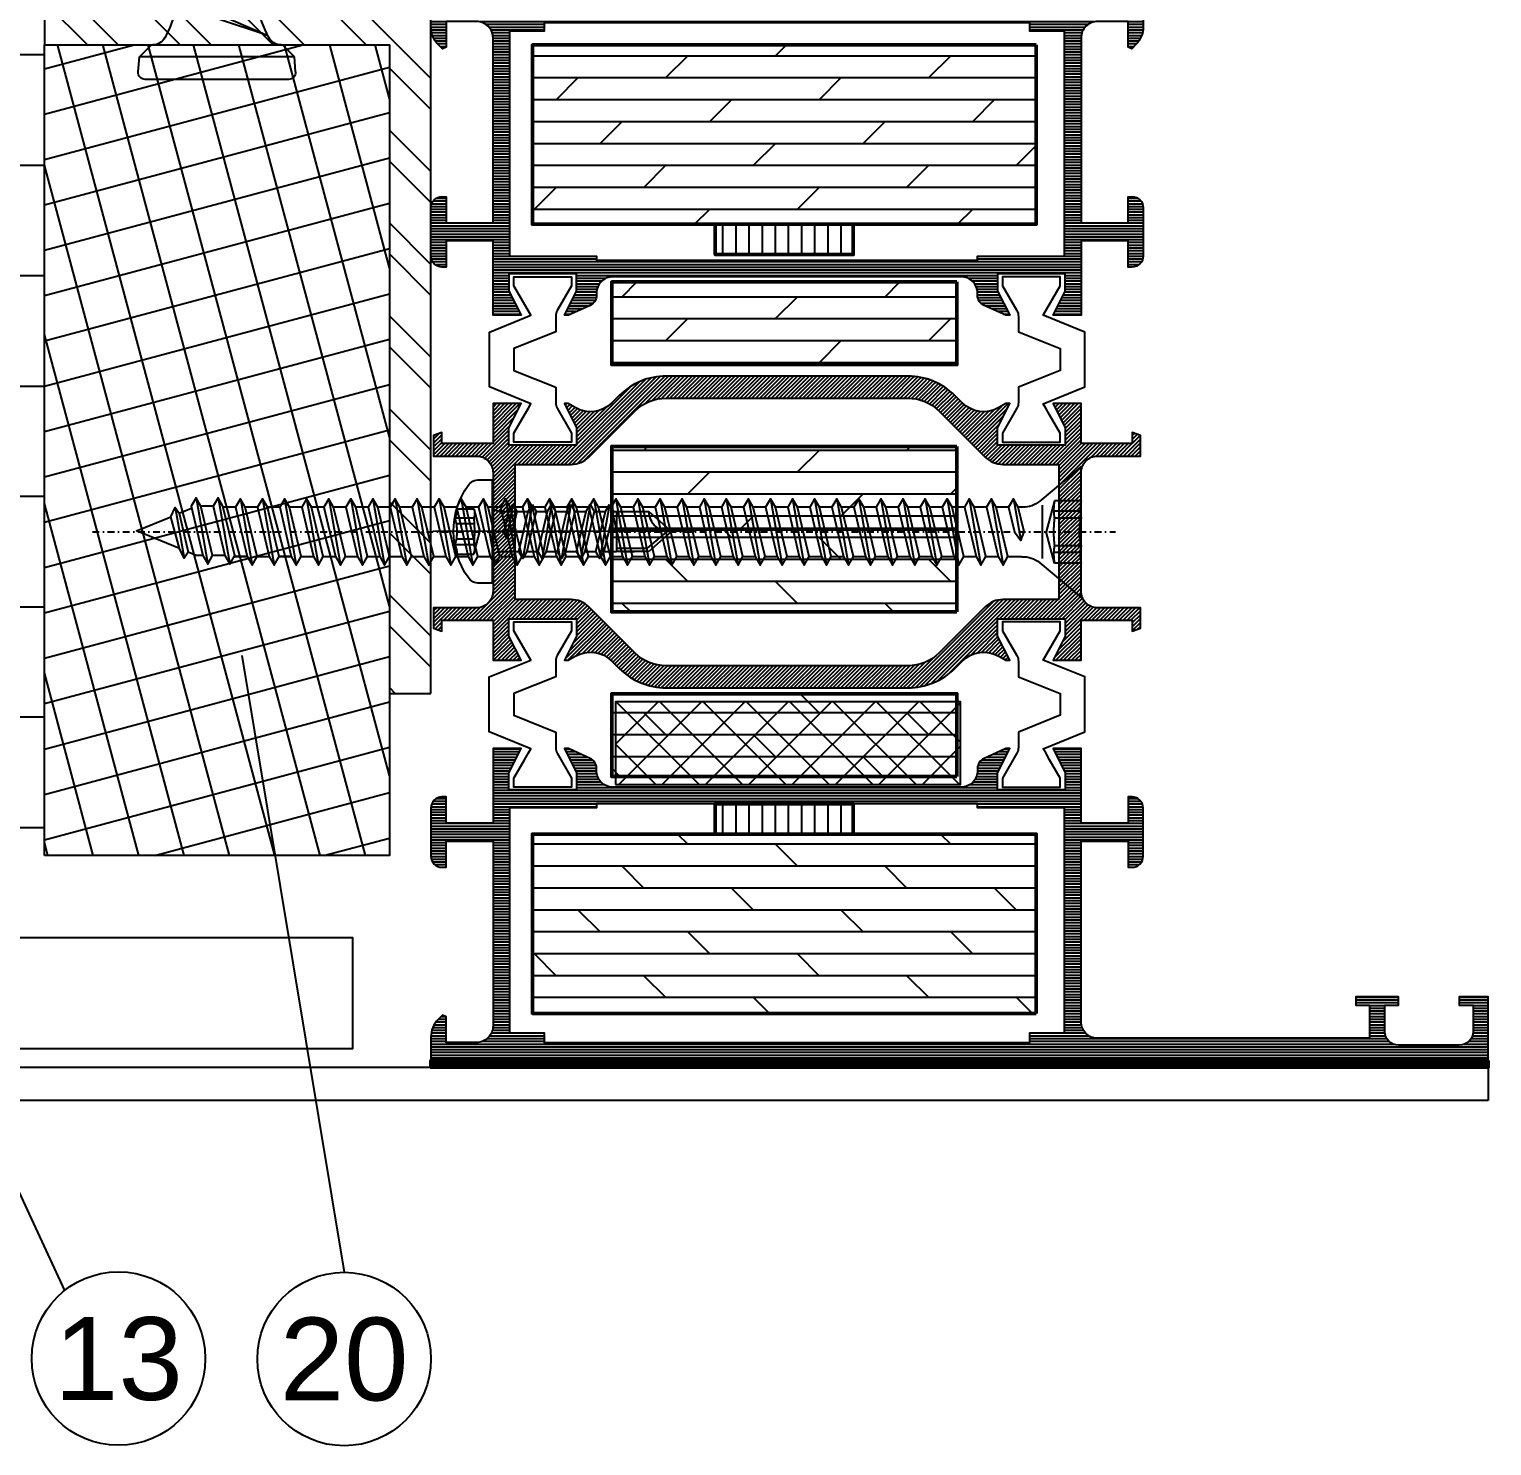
# Model space of a CAD drawing. Header units: millimetres. Extents: x -1821 to 14707, y -2864 to 1473.
# Drawn here: x 4070.3 to 4176.2, y -1234.2 to -1131.6 of the extents above; entities that cross this region are included whole.
import ezdxf
from ezdxf.enums import TextEntityAlignment as Align

# ---------------------------------------------------------------- set-up
doc = ezdxf.new("R2010")
doc.units = ezdxf.units.MM
for name, pattern in [('AUSGEZOGEN', [0]), ('CENTER', [50.8, 31.75, -6.35, 6.35, -6.35]), ('DASHDOT', [1, 0.5, -0.25, 0, -0.25]), ('FOLIE', [8, 4, -4]), ('VERDECKT', [9.525, 6.35, -3.175])]:
    doc.linetypes.add(name, pattern=pattern)
for name, color, linetype in [('00TXT', 7, 'AUSGEZOGEN'), ('as_par', 3, 'Continuous'), ('as_sch', 3, 'Continuous'), ('CENT_18', 3, 'CENTER'), ('CENT_25', 2, 'DASHDOT'), ('CONST25', 2, 'Continuous'), ('CONST35', 7, 'Continuous'), ('DICHT_PAR', 3, 'Continuous'), ('HIDE_18', 3, 'VERDECKT'), ('is_par', 3, 'Continuous'), ('is_sch', 3, 'Continuous'), ('leiste_par', 3, 'Continuous'), ('Verb1', 7, 'Continuous'), ('Verb2', 12, 'Continuous')]:
    doc.layers.add(name, color=color, linetype=linetype)
for name, color, linetype, lineweight in [('AM_S', 80, 'Continuous', 50), ('AM_SP', 3, 'Continuous', 50), ('Docu-AM_8', 1, 'Continuous', 25), ('Folie', 10, 'Continuous', 50)]:
    doc.layers.add(name, color=color, linetype=linetype, lineweight=lineweight)
doc.layers.add('Defline', color=253, linetype='Continuous', plot=False)
doc.styles.add('SWISS', font='swiss.ttf')

# ---------------------------------------------------------------- blocks, each defined once
blk = doc.blocks.new('B-LL1021361')
at = {"layer": 'as_sch'}
h = blk.add_hatch(dxfattribs=at)
h.set_pattern_fill('_U', color=256, scale=0.2, angle=90, style=0, pattern_type=0)
h.set_pattern_definition([(90, (9.07824, 33.14418), (-0.2, 1e-17), [])])
edge = h.paths.add_edge_path()
edge.add_arc((21.2, 13.4), 1.2, 180, 270)
edge.add_line((21.2, 12.2), (21.36, 12.2))
edge.add_arc((21.36, 11.4), 0.8, 24.444, 90, ccw=False)
edge.add_line((22.08, 11.73), (22.8, 10.16))
edge.add_line((22.8, 10.16), (22.8, 9.87))
edge.add_line((22.8, 9.87), (21.05, 10.75))
edge.add_line((21.05, 10.75), (19.8, 10.75))
edge.add_line((19.8, 10.75), (19.8, 5.85))
edge.add_line((19.8, 5.85), (21.05, 5.85))
edge.add_line((21.05, 5.85), (22.8, 6.73))
edge.add_line((22.8, 6.73), (22.8, 4.7))
edge.add_line((22.8, 4.7), (17.4, 4.7))
edge.add_line((17.4, 4.7), (17.4, 1.3))
edge.add_line((17.4, 1.3), (19.3, 1.3))
edge.add_line((19.3, 1.3), (19.3, 1))
edge.add_arc((18.5, 1), 0.8, -90, 0, ccw=False)
edge.add_line((18.5, 0.2), (15, 0.2))
edge.add_arc((15, 1), 0.8, 180, 270, ccw=False)
edge.add_line((14.2, 1), (14.2, 1.3))
edge.add_line((14.2, 1.3), (16.1, 1.3))
edge.add_line((16.1, 1.3), (16.1, 4.7))
edge.add_line((16.1, 4.7), (2.7, 4.7))
edge.add_arc((2.7, 3.5), 1.2, 90, 180)
edge.add_line((1.5, 3.5), (1.5, 1.3))
edge.add_line((1.5, 1.3), (3.37, 1.3))
edge.add_line((3.37, 1.3), (3.48, 1.03))
edge.add_line((3.48, 1.03), (3.17, 0.73))
edge.add_arc((1.9, 2), 1.8, 270, 315, ccw=False)
edge.add_line((1.9, 0.2), (0.2, 0.2))
edge.add_line((0.2, 0.2), (0.2, 76.8))
edge.add_line((0.2, 76.8), (4.8, 76.8))
edge.add_line((4.8, 76.8), (4.8, 74.7))
edge.add_line((4.8, 74.7), (4.2, 74.7))
edge.add_line((4.2, 74.7), (4.2, 75.7))
edge.add_line((4.2, 75.7), (2.3, 75.7))
edge.add_arc((2.3, 74.7), 1, 90, 180)
edge.add_line((1.3, 74.7), (1.3, 70.3))
edge.add_arc((2.3, 70.3), 1, 180, 270)
edge.add_line((2.3, 69.3), (4.2, 69.3))
edge.add_line((4.2, 69.3), (4.2, 70.3))
edge.add_line((4.2, 70.3), (4.8, 70.3))
edge.add_line((4.8, 70.3), (4.8, 67.2))
edge.add_line((4.8, 67.2), (4.2, 67.2))
edge.add_line((4.2, 67.2), (4.2, 68.2))
edge.add_line((4.2, 68.2), (1.8, 68.2))
edge.add_line((1.8, 68.2), (1.8, 48.5))
edge.add_arc((3, 48.5), 1.2, 180, 270)
edge.add_line((3, 47.3), (16.1, 47.3))
edge.add_line((16.1, 47.3), (16.1, 50.7))
edge.add_line((16.1, 50.7), (14.2, 50.7))
edge.add_line((14.2, 50.7), (14.2, 51))
edge.add_arc((15, 51), 0.8, 90, 180, ccw=False)
edge.add_line((15, 51.8), (18.5, 51.8))
edge.add_arc((18.5, 51), 0.8, 0, 90, ccw=False)
edge.add_line((19.3, 51), (19.3, 50.7))
edge.add_line((19.3, 50.7), (17.4, 50.7))
edge.add_line((17.4, 50.7), (17.4, 47.3))
edge.add_line((17.4, 47.3), (22.8, 47.3))
edge.add_line((22.8, 47.3), (22.8, 45.27))
edge.add_line((22.8, 45.27), (21.05, 46.15))
edge.add_line((21.05, 46.15), (19.8, 46.15))
edge.add_line((19.8, 46.15), (19.8, 41.25))
edge.add_line((19.8, 41.25), (21.05, 41.25))
edge.add_line((21.05, 41.25), (22.8, 42.13))
edge.add_line((22.8, 42.13), (22.8, 41.84))
edge.add_line((22.8, 41.84), (22.08, 40.27))
edge.add_arc((21.36, 40.6), 0.8, 270, 335.556, ccw=False)
edge.add_line((21.36, 39.8), (21.2, 39.8))
edge.add_arc((21.2, 38.6), 1.2, 90, 180)
edge.add_line((20, 38.6), (20, 13.4))
h.paths.add_polyline_path([(18.8, 12.2), (18.5, 12.2), (18.5, 5.9), (2.2, 5.9), (2.2, 8.4), (1.5, 8.4), (1.5, 43.6), (2.2, 43.6), (2.2, 46.1), (18.5, 46.1), (18.5, 39.8), (18.8, 39.8)], flags=17)
at = {"layer": 'is_sch'}
h = blk.add_hatch(dxfattribs=at)
h.set_pattern_fill('_U', color=256, scale=0.2, angle=45, style=0, pattern_type=0)
h.set_pattern_definition([(45, (38.5, 26.00045), (-0.1414214, 0.1414214), [])])
edge = h.paths.add_edge_path()
edge.add_arc((42.8, 48.5), 1.2, 270, 360)
edge.add_line((44, 48.5), (44, 51.6))
edge.add_line((44, 51.6), (45.48, 51.6))
edge.add_line((45.48, 51.6), (45.7, 51))
edge.add_line((45.7, 51), (44.9, 51))
edge.add_line((44.9, 51), (44.9, 47.3))
edge.add_line((44.9, 47.3), (47.8, 47.3))
edge.add_line((47.8, 47.3), (47.8, 45.27))
edge.add_line((47.8, 45.27), (46.05, 46.15))
edge.add_line((46.05, 46.15), (44.8, 46.15))
edge.add_line((44.8, 46.15), (44.8, 41.25))
edge.add_line((44.8, 41.25), (46.05, 41.25))
edge.add_line((46.05, 41.25), (47.8, 42.13))
edge.add_line((47.8, 42.13), (47.8, 41.85))
edge.add_line((47.8, 41.85), (47.51, 41.35))
edge.add_arc((49.41, 40.25), 2.2, 150, 225)
edge.add_line((47.86, 38.69), (48.39, 38.15))
edge.add_arc((45, 34.76), 4.8, 0, 45, ccw=False)
edge.add_line((49.8, 34.76), (49.8, 17.24))
edge.add_arc((45, 17.24), 4.8, 315, 360, ccw=False)
edge.add_line((48.39, 13.85), (47.86, 13.31))
edge.add_arc((49.41, 11.76), 2.2, 135, 210)
edge.add_line((47.51, 10.66), (47.8, 10.15))
edge.add_line((47.8, 10.15), (47.8, 9.87))
edge.add_line((47.8, 9.87), (46.05, 10.75))
edge.add_line((46.05, 10.75), (44.8, 10.75))
edge.add_line((44.8, 10.75), (44.8, 5.85))
edge.add_line((44.8, 5.85), (46.05, 5.85))
edge.add_line((46.05, 5.85), (47.8, 6.73))
edge.add_line((47.8, 6.73), (47.8, 4.7))
edge.add_line((47.8, 4.7), (44.9, 4.7))
edge.add_line((44.9, 4.7), (44.9, 1))
edge.add_line((44.9, 1), (45.7, 1))
edge.add_line((45.7, 1), (45.48, 0.4))
edge.add_line((45.48, 0.4), (44, 0.4))
edge.add_line((44, 0.4), (44, 3.5))
edge.add_arc((42.8, 3.5), 1.2, 0, 90)
edge.add_line((42.8, 4.7), (34.2, 4.7))
edge.add_arc((34.2, 3.5), 1.2, 90, 180)
edge.add_line((33, 3.5), (33, 0.4))
edge.add_line((33, 0.4), (31.52, 0.4))
edge.add_line((31.52, 0.4), (31.3, 1))
edge.add_line((31.3, 1), (32.1, 1))
edge.add_line((32.1, 1), (32.1, 4.7))
edge.add_line((32.1, 4.7), (29.2, 4.7))
edge.add_line((29.2, 4.7), (29.2, 6.73))
edge.add_line((29.2, 6.73), (30.95, 5.85))
edge.add_line((30.95, 5.85), (32.2, 5.85))
edge.add_line((32.2, 5.85), (32.2, 10.75))
edge.add_line((32.2, 10.75), (30.95, 10.75))
edge.add_line((30.95, 10.75), (29.2, 9.87))
edge.add_line((29.2, 9.87), (29.2, 10.15))
edge.add_line((29.2, 10.15), (29.49, 10.66))
edge.add_arc((27.59, 11.76), 2.2, 330, 405)
edge.add_line((29.14, 13.31), (28.61, 13.85))
edge.add_arc((32, 17.24), 4.8, 180, 225, ccw=False)
edge.add_line((27.2, 17.24), (27.2, 34.76))
edge.add_arc((32, 34.76), 4.8, 135, 180, ccw=False)
edge.add_line((28.61, 38.15), (29.14, 38.69))
edge.add_arc((27.59, 40.25), 2.2, 315, 390)
edge.add_line((29.49, 41.35), (29.2, 41.85))
edge.add_line((29.2, 41.85), (29.2, 42.13))
edge.add_line((29.2, 42.13), (30.95, 41.25))
edge.add_line((30.95, 41.25), (32.2, 41.25))
edge.add_line((32.2, 41.25), (32.2, 46.15))
edge.add_line((32.2, 46.15), (30.95, 46.15))
edge.add_line((30.95, 46.15), (29.2, 45.27))
edge.add_line((29.2, 45.27), (29.2, 47.3))
edge.add_line((29.2, 47.3), (32.1, 47.3))
edge.add_line((32.1, 47.3), (32.1, 51))
edge.add_line((32.1, 51), (31.3, 51))
edge.add_line((31.3, 51), (31.52, 51.6))
edge.add_line((31.52, 51.6), (33, 51.6))
edge.add_line((33, 51.6), (33, 48.5))
edge.add_arc((34.2, 48.5), 1.2, 180, 270)
edge.add_line((34.2, 47.3), (42.8, 47.3))
edge = h.paths.add_edge_path(flags=16)
edge.add_line((33.6, 45.7), (33.6, 41.63))
edge.add_arc((31.8, 41.63), 1.8, -45, 0, ccw=False)
edge.add_line((33.07, 40.36), (29.74, 37.02))
edge.add_arc((32, 34.76), 3.2, 135, 180)
edge.add_line((28.8, 34.76), (28.8, 17.24))
edge.add_arc((32, 17.24), 3.2, 180, 225)
edge.add_line((29.74, 14.98), (33.07, 11.64))
edge.add_arc((31.8, 10.37), 1.8, 0, 45, ccw=False)
edge.add_line((33.6, 10.37), (33.6, 6.3))
edge.add_line((33.6, 6.3), (43.4, 6.3))
edge.add_line((43.4, 6.3), (43.4, 10.37))
edge.add_arc((45.2, 10.37), 1.8, 135, 180, ccw=False)
edge.add_line((43.93, 11.64), (47.26, 14.98))
edge.add_arc((45, 17.24), 3.2, 315, 360)
edge.add_line((48.2, 17.24), (48.2, 34.76))
edge.add_arc((45, 34.76), 3.2, 0, 45)
edge.add_line((47.26, 37.02), (43.93, 40.36))
edge.add_arc((45.2, 41.63), 1.8, 180, 225, ccw=False)
edge.add_line((43.4, 41.63), (43.4, 45.7))
edge.add_line((43.4, 45.7), (33.6, 45.7))
h = blk.add_hatch(dxfattribs=at)
h.set_pattern_fill('_U', color=256, scale=0.2, angle=90, style=0, pattern_type=0)
h.set_pattern_definition([(90, (66.38297, 26.0009), (-0.2, 1e-17), [])])
edge = h.paths.add_edge_path()
edge.add_line((76.8, 51.8), (75.1, 51.8))
edge.add_arc((75.1, 50), 1.8, 90, 135)
edge.add_line((73.83, 51.27), (73.52, 50.97))
edge.add_line((73.52, 50.97), (73.63, 50.7))
edge.add_line((73.63, 50.7), (75.5, 50.7))
edge.add_line((75.5, 50.7), (75.5, 48.5))
edge.add_arc((74.3, 48.5), 1.2, -90, 0, ccw=False)
edge.add_line((74.3, 47.3), (60.9, 47.3))
edge.add_line((60.9, 47.3), (60.9, 50.7))
edge.add_line((60.9, 50.7), (62.8, 50.7))
edge.add_line((62.8, 50.7), (62.8, 51))
edge.add_arc((62, 51), 0.8, 0, 90)
edge.add_line((62, 51.8), (58.5, 51.8))
edge.add_arc((58.5, 51), 0.8, 90, 180)
edge.add_line((57.7, 51), (57.7, 50.7))
edge.add_line((57.7, 50.7), (59.6, 50.7))
edge.add_line((59.6, 50.7), (59.6, 47.3))
edge.add_line((59.6, 47.3), (54.2, 47.3))
edge.add_line((54.2, 47.3), (54.2, 45.27))
edge.add_line((54.2, 45.27), (55.95, 46.15))
edge.add_line((55.95, 46.15), (57.2, 46.15))
edge.add_line((57.2, 46.15), (57.2, 41.25))
edge.add_line((57.2, 41.25), (55.95, 41.25))
edge.add_line((55.95, 41.25), (54.2, 42.13))
edge.add_line((54.2, 42.13), (54.2, 41.84))
edge.add_line((54.2, 41.84), (54.92, 40.27))
edge.add_arc((55.64, 40.6), 0.8, 204.444, 270)
edge.add_line((55.64, 39.8), (55.8, 39.8))
edge.add_arc((55.8, 38.6), 1.2, 0, 90, ccw=False)
edge.add_line((57, 38.6), (57, 13.4))
edge.add_arc((55.8, 13.4), 1.2, -90, 0, ccw=False)
edge.add_line((55.8, 12.2), (55.64, 12.2))
edge.add_arc((55.64, 11.4), 0.8, 90, 155.556)
edge.add_line((54.92, 11.73), (54.2, 10.16))
edge.add_line((54.2, 10.16), (54.2, 9.87))
edge.add_line((54.2, 9.87), (55.95, 10.75))
edge.add_line((55.95, 10.75), (57.2, 10.75))
edge.add_line((57.2, 10.75), (57.2, 5.85))
edge.add_line((57.2, 5.85), (55.95, 5.85))
edge.add_line((55.95, 5.85), (54.2, 6.73))
edge.add_line((54.2, 6.73), (54.2, 4.7))
edge.add_line((54.2, 4.7), (59.6, 4.7))
edge.add_line((59.6, 4.7), (59.6, 1.3))
edge.add_line((59.6, 1.3), (57.7, 1.3))
edge.add_line((57.7, 1.3), (57.7, 1))
edge.add_arc((58.5, 1), 0.8, 180, 270)
edge.add_line((58.5, 0.2), (62, 0.2))
edge.add_arc((62, 1), 0.8, 270, 360)
edge.add_line((62.8, 1), (62.8, 1.3))
edge.add_line((62.8, 1.3), (60.9, 1.3))
edge.add_line((60.9, 1.3), (60.9, 4.7))
edge.add_line((60.9, 4.7), (74.3, 4.7))
edge.add_arc((74.3, 3.5), 1.2, 0, 90, ccw=False)
edge.add_line((75.5, 3.5), (75.5, 1.3))
edge.add_line((75.5, 1.3), (73.63, 1.3))
edge.add_line((73.63, 1.3), (73.52, 1.04))
edge.add_line((73.52, 1.04), (73.83, 0.73))
edge.add_arc((75.1, 2), 1.8, 225, 270)
edge.add_line((75.1, 0.2), (76.8, 0.2))
edge.add_line((76.8, 0.2), (76.8, 51.8))
h.paths.add_polyline_path([(75.4, 8.4), (74.8, 8.4), (74.8, 5.9), (58.5, 5.9), (58.5, 12.2), (58.2, 12.2), (58.2, 39.8), (58.5, 39.8), (58.5, 46.1), (74.8, 46.1), (74.8, 43.6), (75.4, 43.6)], flags=16)
at = {"layer": 'as_par'}
blk.add_lwpolyline([(20, 13.4, 0.414214), (21.2, 12.2), (21.36, 12.2, -0.294108), (22.08, 11.73), (22.8, 10.16), (22.8, 9.87), (21.05, 10.75), (19.8, 10.75), (19.8, 5.85), (21.05, 5.85), (22.8, 6.73), (22.8, 4.7), (17.4, 4.7), (17.4, 1.3), (19.3, 1.3), (19.3, 1, -0.414214), (18.5, 0.2), (15, 0.2, -0.414214), (14.2, 1), (14.2, 1.3), (16.1, 1.3), (16.1, 4.7), (2.7, 4.7, 0.414214), (1.5, 3.5), (1.5, 1.3), (3.37, 1.3), (3.48, 1.03), (3.17, 0.73, -0.198912), (1.9, 0.2), (0.2, 0.2), (0.2, 76.8), (4.8, 76.8), (4.8, 74.7), (4.2, 74.7), (4.2, 75.7), (2.3, 75.7, 0.414214), (1.3, 74.7), (1.3, 70.3, 0.414214), (2.3, 69.3), (4.2, 69.3), (4.2, 70.3), (4.8, 70.3), (4.8, 67.2), (4.2, 67.2), (4.2, 68.2), (1.8, 68.2), (1.8, 48.5, 0.414214), (3, 47.3), (16.1, 47.3), (16.1, 50.7), (14.2, 50.7), (14.2, 51, -0.414214), (15, 51.8), (18.5, 51.8, -0.414214), (19.3, 51), (19.3, 50.7), (17.4, 50.7), (17.4, 47.3), (22.8, 47.3), (22.8, 45.27), (21.05, 46.15), (19.8, 46.15), (19.8, 41.25), (21.05, 41.25), (22.8, 42.13), (22.8, 41.84), (22.08, 40.27, -0.294108), (21.36, 39.8), (21.2, 39.8, 0.414214), (20, 38.6), (20, 13.4)], format="xyb", close=True, dxfattribs=at)
blk.add_lwpolyline([(18.8, 12.2), (18.5, 12.2), (18.5, 5.9), (2.2, 5.9), (2.2, 8.4), (1.5, 8.4), (1.5, 43.6), (2.2, 43.6), (2.2, 46.1), (18.5, 46.1), (18.5, 39.8), (18.8, 39.8), (18.8, 12.2)], close=True, dxfattribs=at)
at = {"layer": 'is_par'}
for points in [[(42.8, 47.3, 0.414214), (44, 48.5), (44, 51.6), (45.48, 51.6), (45.7, 51), (44.9, 51), (44.9, 47.3), (47.8, 47.3), (47.8, 45.27), (46.05, 46.15), (44.8, 46.15), (44.8, 41.25), (46.05, 41.25), (47.8, 42.13), (47.8, 41.85), (47.51, 41.35, 0.339454), (47.86, 38.69), (48.39, 38.15, -0.198912), (49.8, 34.76), (49.8, 17.24, -0.198912), (48.39, 13.85), (47.86, 13.31, 0.339454), (47.51, 10.66), (47.8, 10.15), (47.8, 9.87), (46.05, 10.75), (44.8, 10.75), (44.8, 5.85), (46.05, 5.85), (47.8, 6.73), (47.8, 4.7), (44.9, 4.7), (44.9, 1), (45.7, 1), (45.48, 0.4), (44, 0.4), (44, 3.5, 0.414214), (42.8, 4.7), (34.2, 4.7, 0.414214), (33, 3.5), (33, 0.4), (31.52, 0.4), (31.3, 1), (32.1, 1), (32.1, 4.7), (29.2, 4.7), (29.2, 6.73), (30.95, 5.85), (32.2, 5.85), (32.2, 10.75), (30.95, 10.75), (29.2, 9.87), (29.2, 10.15), (29.49, 10.66, 0.339454), (29.14, 13.31), (28.61, 13.85, -0.198912), (27.2, 17.24), (27.2, 34.76, -0.198912), (28.61, 38.15), (29.14, 38.69, 0.339454), (29.49, 41.35), (29.2, 41.85), (29.2, 42.13), (30.95, 41.25), (32.2, 41.25), (32.2, 46.15), (30.95, 46.15), (29.2, 45.27), (29.2, 47.3), (32.1, 47.3), (32.1, 51), (31.3, 51), (31.52, 51.6), (33, 51.6), (33, 48.5, 0.414214), (34.2, 47.3), (42.8, 47.3)], [(76.8, 51.8), (75.1, 51.8, 0.198912), (73.83, 51.27), (73.52, 50.97), (73.63, 50.7), (75.5, 50.7), (75.5, 48.5, -0.414214), (74.3, 47.3), (60.9, 47.3), (60.9, 50.7), (62.8, 50.7), (62.8, 51, 0.414214), (62, 51.8), (58.5, 51.8, 0.414214), (57.7, 51), (57.7, 50.7), (59.6, 50.7), (59.6, 47.3), (54.2, 47.3), (54.2, 45.27), (55.95, 46.15), (57.2, 46.15), (57.2, 41.25), (55.95, 41.25), (54.2, 42.13), (54.2, 41.84), (54.92, 40.27, 0.294108), (55.64, 39.8), (55.8, 39.8, -0.414214), (57, 38.6), (57, 13.4, -0.414214), (55.8, 12.2), (55.64, 12.2, 0.294108), (54.92, 11.73), (54.2, 10.16), (54.2, 9.87), (55.95, 10.75), (57.2, 10.75), (57.2, 5.85), (55.95, 5.85), (54.2, 6.73), (54.2, 4.7), (59.6, 4.7), (59.6, 1.3), (57.7, 1.3), (57.7, 1, 0.414214), (58.5, 0.2), (62, 0.2, 0.414214), (62.8, 1), (62.8, 1.3), (60.9, 1.3), (60.9, 4.7), (74.3, 4.7, -0.414214), (75.5, 3.5), (75.5, 1.3), (73.63, 1.3), (73.52, 1.04), (73.83, 0.73, 0.198912), (75.1, 0.2), (76.8, 0.2), (76.8, 51.8)], [(33.6, 45.7), (33.6, 41.63, -0.198912), (33.07, 40.36), (29.74, 37.02, 0.198912), (28.8, 34.76), (28.8, 17.24, 0.198912), (29.74, 14.98), (33.07, 11.64, -0.198912), (33.6, 10.37), (33.6, 6.3), (43.4, 6.3), (43.4, 10.37, -0.198912), (43.93, 11.64), (47.26, 14.98, 0.198912), (48.2, 17.24), (48.2, 34.76, 0.198912), (47.26, 37.02), (43.93, 40.36, -0.198912), (43.4, 41.63), (43.4, 45.7), (33.6, 45.7)]]:
    blk.add_lwpolyline(points, format="xyb", close=True, dxfattribs=at)
blk.add_lwpolyline([(75.4, 8.4), (74.8, 8.4), (74.8, 5.9), (58.5, 5.9), (58.5, 12.2), (58.2, 12.2), (58.2, 39.8), (58.5, 39.8), (58.5, 46.1), (74.8, 46.1), (74.8, 43.6), (75.4, 43.6), (75.4, 8.4)], close=True, dxfattribs=at)
at = {"layer": 'leiste_par'}
for points in [[(23.99, 42.76), (22.87, 42.76, 0.131652), (22.46, 42.65), (20.66, 41.61), (20.01, 41.61), (20.01, 45.79), (20.66, 45.79), (21.99, 45.02), (22.48, 44.74), (22.79, 44.56), (24.01, 47.57), (27.99, 47.57), (29.21, 44.56), (31.34, 45.79), (31.99, 45.79), (31.99, 41.61), (31.34, 41.61), (29.54, 42.65, 0.131652), (29.13, 42.76), (28.01, 42.76), (26.79, 45.79), (25.21, 45.79), (23.99, 42.76)], [(48.99, 42.76), (47.87, 42.76, 0.131652), (47.46, 42.65), (45.66, 41.61), (45.01, 41.61), (45.01, 45.79), (45.66, 45.79), (46.99, 45.02), (47.48, 44.74), (47.79, 44.56), (49.01, 47.57), (52.99, 47.57), (54.21, 44.56), (56.34, 45.79), (56.99, 45.79), (56.99, 41.61), (56.34, 41.61), (54.54, 42.65, 0.131652), (54.13, 42.76), (53.01, 42.76), (51.79, 45.79), (50.21, 45.79), (48.99, 42.76)], [(23.99, 9.24), (22.87, 9.24, -0.131652), (22.46, 9.35), (20.66, 10.39), (20.01, 10.39), (20.01, 6.21), (20.66, 6.21), (21.99, 6.98), (22.48, 7.26), (22.79, 7.44), (24.01, 4.43), (27.99, 4.43), (29.21, 7.44), (31.34, 6.21), (31.99, 6.21), (31.99, 10.39), (31.34, 10.39), (29.54, 9.35, -0.131652), (29.13, 9.24), (28.01, 9.24), (26.79, 6.21), (25.21, 6.21), (23.99, 9.24)], [(48.99, 9.24), (47.87, 9.24, -0.131652), (47.46, 9.35), (45.66, 10.39), (45.01, 10.39), (45.01, 6.21), (45.66, 6.21), (46.99, 6.98), (47.48, 7.26), (47.79, 7.44), (49.01, 4.44), (52.99, 4.44), (54.21, 7.44), (56.34, 6.21), (56.99, 6.21), (56.99, 10.39), (56.34, 10.39), (54.54, 9.35, -0.131652), (54.13, 9.24), (53.01, 9.24), (51.79, 6.22), (50.21, 6.22), (48.99, 9.24)]]:
    blk.add_lwpolyline(points, format="xyb", close=True, dxfattribs=at)
blk = doc.blocks.new('LL4090072')
at = {"layer": 'DICHT_PAR'}
h = blk.add_hatch(dxfattribs=at)
h.set_pattern_fill('ANSI37', color=256, scale=0.7, style=0)
h.paths.add_polyline_path([(25, 0), (25, 6), (0, 6), (0, 0)])
blk.add_lwpolyline([(0, 0), (25, 0), (25, 6), (0, 6)], close=True, dxfattribs=at)
blk = doc.blocks.new('B-4030232_docu_wos')
at = {"layer": 'Docu-AM_8'}
h = blk.add_hatch(dxfattribs=at)
h.set_pattern_fill('LINE', color=256, scale=0.3, angle=90, style=0)
h.paths.add_polyline_path([(5, 2.2), (-5, 2.2), (-5, 0), (5, 0)])
at = {"layer": 'AM_SP'}
blk.add_lwpolyline([(5, 2.2), (-5, 2.2), (-5, 0), (5, 0), (5, 2.2)], close=True, dxfattribs=at)
blk = doc.blocks.new('B-4090059_docu_wos')
at = {"layer": 'Docu-AM_8'}
h = blk.add_hatch(dxfattribs=at)
h.set_pattern_fill('DOLMIT', color=256, scale=0.25, style=0)
h.paths.add_polyline_path([(0, 6), (0, 0), (25, 0), (25, 6)])
at = {"layer": 'AM_S'}
blk.add_lwpolyline([(25, 6), (25, 0), (0, 0), (0, 6), (25, 6)], close=True, dxfattribs=at)
blk = doc.blocks.new('B-4090038_docu_wos')
at = {"layer": 'Docu-AM_8'}
h = blk.add_hatch(dxfattribs=at)
h.set_pattern_fill('DOLMIT', color=256, scale=0.25, style=0)
h.paths.add_polyline_path([(0, 13), (0, 0), (36.5, 0), (36.5, 13)])
at = {"layer": 'AM_S'}
blk.add_lwpolyline([(36.5, 13), (36.5, 0), (0, 0), (0, 13), (36.5, 13)], close=True, dxfattribs=at)
blk = doc.blocks.new('hus_75-60')
at = {"layer": 'Verb1'}
for p, q in [((5.2, 2.5), (-5.2, 2.5)), ((-5.7, 1.96), (-5.61, 0.86)), ((5.7, 1.96), (5.61, 0.86)), ((5.61, 0.86), (-5.61, 0.86)), ((-5.61, 0.86), (-4.75, 0)), ((-4.75, 0), (4.75, 0)), ((5.61, 0.86), (4.75, 0))]:
    blk.add_line(p, q, dxfattribs=at)
for centre, start, end in [((-5.2, 2), 90, 185), ((5.2, 2), 355, 90)]:
    blk.add_arc(centre, 0.5, start, end, dxfattribs=at)
at = {"layer": 'Verb2'}
for p, q in [((3.69, -0.67), (-3.75, -3.15)), ((-2.78, -3.5), (3.69, -0.67)), ((-3.75, -3.15), (-2.78, -3.5)), ((3.75, -3.15), (-3.75, -5.65)), ((-2.65, -5.29), (2.91, -2.85)), ((2.91, -2.85), (3.75, -3.15)), ((2.79, -3.47), (-2.65, -6.05)), ((2.65, -5.25), (-2.65, -7.79)), ((2.65, -5.25), (3.75, -5.65)), ((-3.75, -8.15), (3.75, -5.65)), ((-3.75, -5.65), (-2.65, -6.05)), ((2.65, -6.02), (-2.65, -8.55)), ((2.65, -6.02), (-2.65, -8.55)), ((-2.65, -6.05), (-2.65, -7.79)), ((2.65, -6.02), (2.65, -7.75)), ((3.75, -8.15), (-3.75, -10.65)), ((-3.75, -8.15), (-2.65, -8.55)), ((3.75, -8.15), (-3.75, -10.65)), ((-3.75, -8.15), (-2.65, -8.55)), ((2.65, -7.75), (-2.65, -10.29)), ((2.65, -7.75), (-2.65, -10.29)), ((2.65, -7.75), (3.75, -8.15)), ((2.65, -8.52), (-2.65, -11.05)), ((-2.65, -8.55), (-2.65, -10.29)), ((2.65, -8.52), (2.65, -10.25)), ((2.65, -10.25), (-2.65, -12.79)), ((2.65, -10.25), (3.75, -10.65)), ((3.75, -10.65), (-3.75, -13.15)), ((-3.75, -10.65), (-2.65, -11.05)), ((2.65, -11.02), (-2.65, -13.55)), ((-2.65, -11.05), (-2.65, -12.79)), ((2.65, -11.02), (2.65, -12.75)), ((3.75, -13.15), (-3.75, -15.65)), ((-3.75, -13.15), (-2.65, -13.55)), ((2.65, -12.75), (-2.65, -15.29)), ((2.65, -13.52), (-2.65, -16.05)), ((-2.65, -13.55), (-2.65, -15.29)), ((2.65, -12.75), (3.75, -13.15)), ((2.65, -13.52), (2.65, -15.25)), ((3.75, -15.65), (-3.75, -18.15)), ((-3.75, -15.65), (-2.65, -16.05)), ((2.65, -15.25), (-2.65, -17.79)), ((2.65, -15.25), (3.75, -15.65)), ((2.65, -16.02), (-2.65, -18.55)), ((-2.65, -16.05), (-2.65, -17.79)), ((2.65, -16.02), (2.65, -17.99)), ((2.65, -17.99), (-2.65, -20.71)), ((2.65, -17.99), (3.75, -18.39)), ((-3.75, -18.15), (-2.65, -18.55)), ((3.75, -18.39), (-3.1, -20.89)), ((-2.65, -18.55), (-2.65, -20.72)), ((-2.65, -21.05), (2.14, -18.98)), ((2.65, -18.79), (2.65, -20.25)), ((3.75, -20.65), (-3.75, -23.15)), ((-3.1, -20.89), (-2.65, -21.05)), ((2.65, -20.25), (-2.65, -22.79)), ((2.65, -21.02), (-2.65, -23.55)), ((-2.65, -21.05), (-2.65, -22.79)), ((2.65, -20.25), (3.75, -20.65)), ((2.65, -21.02), (2.65, -22.99)), ((-3.75, -23.15), (-2.65, -23.55)), ((2.65, -22.99), (3.1, -23.15))]:
    blk.add_line(p, q, dxfattribs=at)
for centre, radius, start, end in [((-4.65, -1), 1, 27.387, 90.1192), ((-12.65, -5.12), 10, 12.9916, 27.2521), ((12.65, -5.12), 10, 152.7479, 166.8682), ((4.65, -1), 1, 89.8807, 152.6128), ((-12.65, -5.12), 10, 359.0428, 9.2887), ((12.65, -5.12), 10, 170.5289, 180.7633)]:
    blk.add_arc(centre, radius, start, end, dxfattribs=at)
blk = doc.blocks.new('WS4070448')
for p, q in [((6.62, -8.64), (6.62, -11)), ((6.62, -8.64), (9.52, -8.64)), ((9.52, -11), (9.52, -8.64)), ((6.62, -11), (8.07, -12.64)), ((8.07, -12.64), (9.52, -11))]:
    blk.add_line(p, q)
blk.add_lwpolyline([(11.39, 2.11, 0.314856), (4.74, 2.11, 0.244912), (4.32, 1.29), (4.32, 0.36), (11.82, 0.36), (11.82, 1.29, 0.244912), (11.39, 2.11, 0.138291)], format="xyb")
for points in [[(6.12, -1.14), (6.62, -1.43), (8.07, -1.08), (8.57, -0.71), (8.07, -0.51), (6.62, -0.85)], [(6.12, -2.54), (6.62, -2.83), (9.52, -2.14), (10.02, -1.85), (9.52, -1.56), (6.62, -2.25)], [(6.12, -3.94), (6.62, -4.23), (9.52, -3.54), (10.02, -3.25), (9.52, -2.96), (6.62, -3.65)], [(6.12, -5.34), (6.62, -5.63), (9.52, -4.94), (10.02, -4.65), (9.52, -4.36), (6.62, -5.05)], [(6.12, -6.74), (6.62, -7.03), (9.52, -6.34), (10.02, -6.05), (9.52, -5.76), (6.62, -6.45)], [(6.12, -8.14), (6.62, -8.43), (9.52, -7.74), (10.02, -7.45), (9.52, -7.16), (6.62, -7.85)]]:
    blk.add_lwpolyline(points, close=True)
for points in [[(6.12, -1.14), (8.57, -0.71)], [(6.62, -0.14), (6.62, -0.85)], [(9.52, -0.14), (9.52, -1.56)], [(6.12, -2.54), (10.02, -1.85)], [(6.62, -1.43), (6.62, -1.85)], [(6.62, -1.43), (6.62, -2.25)], [(6.62, -1.43), (6.62, -2.25)], [(6.62, -2.83), (6.62, -3.65)], [(9.52, -2.14), (9.52, -2.96)], [(6.12, -3.94), (10.02, -3.25)], [(6.62, -4.23), (6.62, -5.05)], [(9.52, -3.54), (9.52, -4.36)], [(6.12, -5.34), (10.02, -4.65)], [(9.52, -4.94), (9.52, -5.76)], [(6.12, -6.74), (10.02, -6.05)], [(6.62, -5.63), (6.62, -6.45)], [(9.52, -6.34), (9.52, -7.16)], [(6.62, -7.03), (6.62, -7.85)], [(6.12, -8.14), (10.02, -7.45)], [(6.62, -8.43), (6.62, -8.64)], [(9.52, -7.74), (9.52, -8.64)], [(9.27, -8.64), (9.27, -10.89), (8.1, -12.28)], [(9.52, -9.14), (9.52, -9.96)], [(6.62, -9.83), (6.62, -10.65)]]:
    blk.add_lwpolyline(points)
for centre, radius, start, end in [((6.12, -0.14), 0.5, 0, 90), ((10.02, -0.14), 0.5, 90, 180), ((6.61, -12.47), 1.47, 353.4244, 89.6688)]:
    blk.add_arc(centre, radius, start, end)
at = {"layer": 'CENT_18'}
blk.add_line((8.05, -14.4), (8.07, 4.66), dxfattribs=at)
at = {"layer": 'HIDE_18'}
for p, q in [((7.1, 1.69), (7.1, 3.08)), ((7.51, 1.69), (7.51, 2.97)), ((8.63, 1.69), (8.63, 2.97)), ((9.04, 1.69), (9.04, 3.08))]:
    blk.add_line(p, q, dxfattribs=at)
for points in [[(6.42, 2.92), (6.42, 1.69)], [(9.72, 2.92), (9.72, 1.69)], [(6.42, 1.69), (8.07, 1.25)], [(9.72, 1.69), (8.07, 1.25)]]:
    blk.add_lwpolyline(points, dxfattribs=at)
for centre, radius, start, end in [((6.48, 4.2), 1.28, 267.2848, 298.8872), ((8.07, 5.85), 2.94, 250.6988, 289.3012), ((9.66, 4.2), 1.28, 241.1128, 272.7152), ((6.76, 2.85), 1.21, 253.6643, 286.3357), ((8.07, 11.78), 10.13, 264.4948, 275.5052), ((9.38, 2.85), 1.21, 253.6643, 286.3357)]:
    blk.add_arc(centre, radius, start, end, dxfattribs=at)

msp = doc.modelspace()

# ---------------------------------------------------------------- hatches: boundary and pattern name
at = {"layer": 'CONST25'}
h = msp.add_hatch(dxfattribs=at)
h.set_pattern_fill('ANSI32', color=256, scale=0.5, angle=90, style=0)
h.set_pattern_definition([(135, (-53.3955, -2406.447), (-3.367596, -3.367596), []), (135, (-53.3955, -2404.202), (-3.367596, -3.367596), [])])
h.paths.add_polyline_path([(4099.360822, -1179.685698), (4099.361267, -1129.685698), (4071.361267, -1129.685698), (4071.361267, -1132.685698), (4096.361267, -1132.685698), (4096.361267, -1179.685698)])
h = msp.add_hatch(dxfattribs=at)
h.set_pattern_fill('ANSI37', color=256, angle=-30, style=0)
h.set_pattern_definition([(15, (3439.1696, -1382.6972), (-0.82175, 3.066814), []), (105, (3439.1696, -1382.6972), (-3.066814, -0.82175), [])])
h.paths.add_polyline_path([(4071.361267, -1191.427549), (4071.361267, -1132.665405), (4096.361267, -1132.685698), (4096.361267, -1191.447841)])

# ---------------------------------------------------------------- linework, layer by layer
for points in [[(4071.361267, -1133.411635), (4014.930648, -1133.411635)], [(4071.361267, -1149.411635), (4014.930648, -1149.411635), (4014.930648, -1141.411635), (4071.361267, -1141.411635)], [(4071.361267, -1165.411635), (4014.930648, -1165.411635), (4014.930648, -1157.411635), (4071.361267, -1157.411635)], [(4083.946062, -1165.501984), (4084.794195, -1170.311984)], [(4083.946062, -1165.501984), (4084.794195, -1170.311984)], [(4085.208639, -1166.195697), (4084.313007, -1166.195697)], [(4085.208639, -1166.195697), (4084.313007, -1166.195697)], [(4085.560823, -1165.585697), (4086.408956, -1170.395697)], [(4085.560823, -1165.585697), (4086.408956, -1170.395697)], [(4085.560823, -1165.585697), (4086.408956, -1170.395697)], [(4086.808639, -1166.195697), (4085.913007, -1166.195697)], [(4086.808639, -1166.195697), (4085.913007, -1166.195697)], [(4086.808639, -1166.195697), (4085.913007, -1166.195697)], [(4087.160823, -1165.585697), (4088.008956, -1170.395697)], [(4088.408639, -1166.195697), (4087.513007, -1166.195697)], [(4088.408639, -1166.195697), (4087.513007, -1166.195697)], [(4088.408639, -1166.195697), (4087.513007, -1166.195697)], [(4088.760823, -1165.585697), (4089.608956, -1170.395697)], [(4088.760823, -1165.585697), (4089.608956, -1170.395697)], [(4088.760823, -1165.585697), (4089.608956, -1170.395697)], [(4088.760823, -1165.585697), (4089.608956, -1170.395697)], [(4090.008639, -1166.195697), (4089.113007, -1166.195697)], [(4090.008639, -1166.195697), (4089.113007, -1166.195697)], [(4090.008639, -1166.195697), (4089.113007, -1166.195697)], [(4090.008639, -1166.195697), (4089.113007, -1166.195697)], [(4090.360823, -1165.585697), (4091.208956, -1170.395697)], [(4091.608639, -1166.195697), (4090.713007, -1166.195697)], [(4091.960823, -1165.585697), (4092.808956, -1170.395697)], [(4093.208639, -1166.195697), (4092.313007, -1166.195697)], [(4093.560823, -1165.585697), (4094.408956, -1170.395697)], [(4094.808639, -1166.195697), (4093.913007, -1166.195697)], [(4095.160823, -1165.585697), (4096.008956, -1170.395697)], [(4096.408639, -1166.195697), (4095.513007, -1166.195697)], [(4096.760823, -1165.585697), (4097.608956, -1170.395697)], [(4098.008639, -1166.195697), (4097.113007, -1166.195697)], [(4098.360823, -1165.585697), (4099.208956, -1170.395697)], [(4099.608639, -1166.195697), (4098.713007, -1166.195697)], [(4099.960823, -1165.585697), (4100.808956, -1170.395697)], [(4101.208639, -1166.195697), (4100.313007, -1166.195697)], [(4101.560823, -1165.585697), (4102.408956, -1170.395697)], [(4102.808639, -1166.195697), (4101.913007, -1166.195697)], [(4103.160823, -1165.585697), (4104.008956, -1170.395697)], [(4104.408639, -1166.195697), (4103.513007, -1166.195697)], [(4104.760823, -1165.585697), (4105.608956, -1170.395697)], [(4106.008639, -1166.195697), (4105.113007, -1166.195697)], [(4106.360823, -1165.585697), (4107.208956, -1170.395697)], [(4107.608639, -1166.195697), (4106.713007, -1166.195697)], [(4107.960823, -1165.585697), (4108.808956, -1170.395697)], [(4109.208639, -1166.195697), (4108.313007, -1166.195697)], [(4109.560823, -1165.585697), (4110.408956, -1170.395697)], [(4110.808639, -1166.195697), (4109.913007, -1166.195697)], [(4111.160823, -1165.585697), (4112.008956, -1170.395697)], [(4112.408639, -1166.195697), (4111.513007, -1166.195697)], [(4112.760823, -1165.585697), (4113.608956, -1170.395697)], [(4114.008639, -1166.195697), (4113.113007, -1166.195697)], [(4114.360823, -1165.585697), (4115.208956, -1170.395697)], [(4115.608639, -1166.195697), (4114.713007, -1166.195697)], [(4115.960823, -1165.585697), (4116.808956, -1170.395697)], [(4117.208639, -1166.195697), (4116.313007, -1166.195697)], [(4117.560823, -1165.585697), (4118.408956, -1170.395697)], [(4118.808639, -1166.195697), (4117.913007, -1166.195697)], [(4119.160823, -1165.585697), (4120.008956, -1170.395697)], [(4120.408639, -1166.195697), (4119.513007, -1166.195697)], [(4120.760823, -1165.585697), (4121.608956, -1170.395697)], [(4122.008639, -1166.195697), (4121.113007, -1166.195697)], [(4122.360823, -1165.585697), (4123.208956, -1170.395697)], [(4123.608639, -1166.195697), (4122.713007, -1166.195697)], [(4123.960823, -1165.585697), (4124.808956, -1170.395697)], [(4125.208639, -1166.195697), (4124.313007, -1166.195697)], [(4125.560823, -1165.585697), (4126.408956, -1170.395697)], [(4126.808639, -1166.195697), (4125.913007, -1166.195697)], [(4127.160823, -1165.585697), (4128.008956, -1170.395697)], [(4128.408639, -1166.195697), (4127.513007, -1166.195697)], [(4128.760823, -1165.585697), (4129.608956, -1170.395697)], [(4130.008639, -1166.195697), (4129.113007, -1166.195697)], [(4130.360823, -1165.585697), (4131.208956, -1170.395697)], [(4131.608639, -1166.195697), (4130.713007, -1166.195697)], [(4131.960823, -1165.585697), (4132.808956, -1170.395697)], [(4133.208639, -1166.195697), (4132.313007, -1166.195697)], [(4133.560823, -1165.585697), (4134.408956, -1170.395697)], [(4134.808639, -1166.195697), (4133.913007, -1166.195697)], [(4135.160823, -1165.585697), (4136.008956, -1170.395697)], [(4136.408639, -1166.195697), (4135.513007, -1166.195697)], [(4136.760823, -1165.585697), (4137.608956, -1170.395697)], [(4138.008639, -1166.195697), (4137.113007, -1166.195697)], [(4138.360823, -1165.585697), (4139.208956, -1170.395697)], [(4139.608639, -1166.195697), (4138.713007, -1166.195697)], [(4139.960823, -1165.585697), (4140.808956, -1170.395697)], [(4141.208639, -1166.195697), (4140.313007, -1166.195697)], [(4141.208639, -1166.195697), (4140.713007, -1166.195697)], [(4141.208639, -1166.195697), (4141.113007, -1166.195697)], [(4142.339969, -1167.985736), (4141.913007, -1166.195697), (4141.560823, -1165.585697), (4141.208639, -1166.195697), (4141.629819, -1167.985697), (4142.091567, -1168.595697), (4142.340044, -1167.985551)], [(4141.560823, -1165.585697), (4142.091567, -1168.595697)], [(4142.241689, -1166.195697), (4141.913007, -1166.195697)], [(4143.660823, -1169.918401), (4143.660823, -1166.052993)], [(4084.437107, -1169.69349), (4083.551282, -1169.69349)], [(4086.051868, -1169.777204), (4085.166043, -1169.777204)], [(4086.051868, -1169.777204), (4085.166043, -1169.777204)], [(4086.051868, -1169.777204), (4085.166043, -1169.777204)], [(4087.651868, -1169.777204), (4086.766043, -1169.777204)], [(4089.251868, -1169.777204), (4088.366043, -1169.777204)], [(4089.251868, -1169.777204), (4088.366043, -1169.777204)], [(4089.251868, -1169.777204), (4088.366043, -1169.777204)], [(4089.251868, -1169.777204), (4088.366043, -1169.777204)], [(4090.851868, -1169.777204), (4089.966043, -1169.777204)], [(4092.451868, -1169.777204), (4091.566043, -1169.777204)], [(4094.051868, -1169.777204), (4093.166043, -1169.777204)], [(4095.651868, -1169.777204), (4094.766043, -1169.777204)], [(4097.251868, -1169.777204), (4096.366043, -1169.777204)], [(4098.851868, -1169.777204), (4097.966043, -1169.777204)], [(4100.451868, -1169.777204), (4099.566043, -1169.777204)], [(4102.051868, -1169.777204), (4101.166043, -1169.777204)], [(4103.651868, -1169.777204), (4102.766043, -1169.777204)], [(4105.251868, -1169.777204), (4104.366043, -1169.777204)], [(4106.851868, -1169.777204), (4105.966043, -1169.777204)], [(4108.451868, -1169.777204), (4107.566043, -1169.777204)], [(4110.051868, -1169.777204), (4109.166043, -1169.777204)], [(4111.651868, -1169.777204), (4110.766043, -1169.777204)], [(4113.251868, -1169.777204), (4112.366043, -1169.777204)], [(4114.851868, -1169.777204), (4113.966043, -1169.777204)], [(4116.451868, -1169.777204), (4115.566043, -1169.777204)], [(4118.051868, -1169.777204), (4117.166043, -1169.777204)], [(4119.651868, -1169.777204), (4118.766043, -1169.777204)], [(4121.251868, -1169.777204), (4120.366043, -1169.777204)], [(4122.851868, -1169.777204), (4121.966043, -1169.777204)], [(4124.451868, -1169.777204), (4123.566043, -1169.777204)], [(4126.051868, -1169.777204), (4125.166043, -1169.777204)], [(4127.651868, -1169.777204), (4126.766043, -1169.777204)], [(4129.251868, -1169.777204), (4128.366043, -1169.777204)], [(4130.851868, -1169.777204), (4129.966043, -1169.777204)], [(4132.451868, -1169.777204), (4131.566043, -1169.777204)], [(4134.051868, -1169.777204), (4133.166043, -1169.777204)], [(4135.651868, -1169.777204), (4134.766043, -1169.777204)], [(4137.251868, -1169.777204), (4136.366043, -1169.777204)], [(4138.851868, -1169.777204), (4137.966043, -1169.777204)], [(4140.451868, -1169.777204), (4139.566043, -1169.777204)], [(4142.051868, -1169.777204), (4141.166043, -1169.777204)], [(4142.166043, -1169.777204), (4141.566043, -1169.777204)], [(4071.361267, -1181.411635), (4014.930648, -1181.411635), (4014.930648, -1173.411635), (4071.361267, -1173.411635)], [(4014.930648, -1205.411635), (4093.702071, -1205.411635), (4093.702071, -1197.411635), (4014.930648, -1197.411635), (4014.930648, -1189.411635), (4071.361267, -1189.411635)]]:
    msp.add_lwpolyline(points)
msp.add_lwpolyline([(4142.166043, -1169.777204, -0.1866109358), (4143.462985, -1170.220213), (4146.460823, -1172.735697), (4146.460823, -1163.235697), (4143.462985, -1165.751182, -0.1763269807), (4142.241689, -1166.195697)], format="xyb")
for points in [[(4084.436238, -1169.691984), (4084.794195, -1170.311984), (4085.152152, -1169.691984), (4084.298246, -1166.111984), (4083.946062, -1165.501984), (4083.593878, -1166.111984)], [(4084.436238, -1169.691984), (4084.794195, -1170.311984), (4085.152152, -1169.691984), (4084.298246, -1166.111984), (4083.946062, -1165.501984), (4083.593878, -1166.111984)], [(4086.050999, -1169.775697), (4086.408956, -1170.395697), (4086.766913, -1169.775697), (4085.913007, -1166.195697), (4085.560823, -1165.585697), (4085.208639, -1166.195697)], [(4086.050999, -1169.775697), (4086.408956, -1170.395697), (4086.766913, -1169.775697), (4085.913007, -1166.195697), (4085.560823, -1165.585697), (4085.208639, -1166.195697)], [(4086.050999, -1169.775697), (4086.408956, -1170.395697), (4086.766913, -1169.775697), (4085.913007, -1166.195697), (4085.560823, -1165.585697), (4085.208639, -1166.195697)], [(4086.050999, -1169.775697), (4086.408956, -1170.395697), (4086.766913, -1169.775697), (4085.913007, -1166.195697), (4085.560823, -1165.585697), (4085.208639, -1166.195697)], [(4087.650999, -1169.775697), (4088.008956, -1170.395697), (4088.366913, -1169.775697), (4087.513007, -1166.195697), (4087.160823, -1165.585697), (4086.808639, -1166.195697)], [(4089.250999, -1169.775697), (4089.608956, -1170.395697), (4089.966913, -1169.775697), (4089.113007, -1166.195697), (4088.760823, -1165.585697), (4088.408639, -1166.195697)], [(4089.250999, -1169.775697), (4089.608956, -1170.395697), (4089.966913, -1169.775697), (4089.113007, -1166.195697), (4088.760823, -1165.585697), (4088.408639, -1166.195697)], [(4089.250999, -1169.775697), (4089.608956, -1170.395697), (4089.966913, -1169.775697), (4089.113007, -1166.195697), (4088.760823, -1165.585697), (4088.408639, -1166.195697)], [(4089.250999, -1169.775697), (4089.608956, -1170.395697), (4089.966913, -1169.775697), (4089.113007, -1166.195697), (4088.760823, -1165.585697), (4088.408639, -1166.195697)], [(4089.250999, -1169.775697), (4089.608956, -1170.395697), (4089.966913, -1169.775697), (4089.113007, -1166.195697), (4088.760823, -1165.585697), (4088.408639, -1166.195697)], [(4090.850999, -1169.775697), (4091.208956, -1170.395697), (4091.566913, -1169.775697), (4090.713007, -1166.195697), (4090.360823, -1165.585697), (4090.008639, -1166.195697)], [(4092.450999, -1169.775697), (4092.808956, -1170.395697), (4093.166913, -1169.775697), (4092.313007, -1166.195697), (4091.960823, -1165.585697), (4091.608639, -1166.195697)], [(4094.050999, -1169.775697), (4094.408956, -1170.395697), (4094.766913, -1169.775697), (4093.913007, -1166.195697), (4093.560823, -1165.585697), (4093.208639, -1166.195697)], [(4095.650999, -1169.775697), (4096.008956, -1170.395697), (4096.366913, -1169.775697), (4095.513007, -1166.195697), (4095.160823, -1165.585697), (4094.808639, -1166.195697)], [(4097.250999, -1169.775697), (4097.608956, -1170.395697), (4097.966913, -1169.775697), (4097.113007, -1166.195697), (4096.760823, -1165.585697), (4096.408639, -1166.195697)], [(4098.850999, -1169.775697), (4099.208956, -1170.395697), (4099.566913, -1169.775697), (4098.713007, -1166.195697), (4098.360823, -1165.585697), (4098.008639, -1166.195697)], [(4100.450999, -1169.775697), (4100.808956, -1170.395697), (4101.166913, -1169.775697), (4100.313007, -1166.195697), (4099.960823, -1165.585697), (4099.608639, -1166.195697)], [(4102.050999, -1169.775697), (4102.408956, -1170.395697), (4102.766913, -1169.775697), (4101.913007, -1166.195697), (4101.560823, -1165.585697), (4101.208639, -1166.195697)], [(4103.650999, -1169.775697), (4104.008956, -1170.395697), (4104.366913, -1169.775697), (4103.513007, -1166.195697), (4103.160823, -1165.585697), (4102.808639, -1166.195697)], [(4105.250999, -1169.775697), (4105.608956, -1170.395697), (4105.966913, -1169.775697), (4105.113007, -1166.195697), (4104.760823, -1165.585697), (4104.408639, -1166.195697)], [(4106.850999, -1169.775697), (4107.208956, -1170.395697), (4107.566913, -1169.775697), (4106.713007, -1166.195697), (4106.360823, -1165.585697), (4106.008639, -1166.195697)], [(4108.450999, -1169.775697), (4108.808956, -1170.395697), (4109.166913, -1169.775697), (4108.313007, -1166.195697), (4107.960823, -1165.585697), (4107.608639, -1166.195697)], [(4110.050999, -1169.775697), (4110.408956, -1170.395697), (4110.766913, -1169.775697), (4109.913007, -1166.195697), (4109.560823, -1165.585697), (4109.208639, -1166.195697)], [(4111.650999, -1169.775697), (4112.008956, -1170.395697), (4112.366913, -1169.775697), (4111.513007, -1166.195697), (4111.160823, -1165.585697), (4110.808639, -1166.195697)], [(4113.250999, -1169.775697), (4113.608956, -1170.395697), (4113.966913, -1169.775697), (4113.113007, -1166.195697), (4112.760823, -1165.585697), (4112.408639, -1166.195697)], [(4114.850999, -1169.775697), (4115.208956, -1170.395697), (4115.566913, -1169.775697), (4114.713007, -1166.195697), (4114.360823, -1165.585697), (4114.008639, -1166.195697)], [(4116.450999, -1169.775697), (4116.808956, -1170.395697), (4117.166913, -1169.775697), (4116.313007, -1166.195697), (4115.960823, -1165.585697), (4115.608639, -1166.195697)], [(4118.050999, -1169.775697), (4118.408956, -1170.395697), (4118.766913, -1169.775697), (4117.913007, -1166.195697), (4117.560823, -1165.585697), (4117.208639, -1166.195697)], [(4119.650999, -1169.775697), (4120.008956, -1170.395697), (4120.366913, -1169.775697), (4119.513007, -1166.195697), (4119.160823, -1165.585697), (4118.808639, -1166.195697)], [(4121.250999, -1169.775697), (4121.608956, -1170.395697), (4121.966913, -1169.775697), (4121.113007, -1166.195697), (4120.760823, -1165.585697), (4120.408639, -1166.195697)], [(4122.850999, -1169.775697), (4123.208956, -1170.395697), (4123.566913, -1169.775697), (4122.713007, -1166.195697), (4122.360823, -1165.585697), (4122.008639, -1166.195697)], [(4124.450999, -1169.775697), (4124.808956, -1170.395697), (4125.166913, -1169.775697), (4124.313007, -1166.195697), (4123.960823, -1165.585697), (4123.608639, -1166.195697)], [(4126.050999, -1169.775697), (4126.408956, -1170.395697), (4126.766913, -1169.775697), (4125.913007, -1166.195697), (4125.560823, -1165.585697), (4125.208639, -1166.195697)], [(4127.650999, -1169.775697), (4128.008956, -1170.395697), (4128.366913, -1169.775697), (4127.513007, -1166.195697), (4127.160823, -1165.585697), (4126.808639, -1166.195697)], [(4129.250999, -1169.775697), (4129.608956, -1170.395697), (4129.966913, -1169.775697), (4129.113007, -1166.195697), (4128.760823, -1165.585697), (4128.408639, -1166.195697)], [(4130.850999, -1169.775697), (4131.208956, -1170.395697), (4131.566913, -1169.775697), (4130.713007, -1166.195697), (4130.360823, -1165.585697), (4130.008639, -1166.195697)], [(4132.450999, -1169.775697), (4132.808956, -1170.395697), (4133.166913, -1169.775697), (4132.313007, -1166.195697), (4131.960823, -1165.585697), (4131.608639, -1166.195697)], [(4134.050999, -1169.775697), (4134.408956, -1170.395697), (4134.766913, -1169.775697), (4133.913007, -1166.195697), (4133.560823, -1165.585697), (4133.208639, -1166.195697)], [(4135.650999, -1169.775697), (4136.008956, -1170.395697), (4136.366913, -1169.775697), (4135.513007, -1166.195697), (4135.160823, -1165.585697), (4134.808639, -1166.195697)], [(4137.250999, -1169.775697), (4137.608956, -1170.395697), (4137.966913, -1169.775697), (4137.113007, -1166.195697), (4136.760823, -1165.585697), (4136.408639, -1166.195697)], [(4138.850999, -1169.775697), (4139.208956, -1170.395697), (4139.566913, -1169.775697), (4138.713007, -1166.195697), (4138.360823, -1165.585697), (4138.008639, -1166.195697)], [(4140.450999, -1169.775697), (4140.808956, -1170.395697), (4141.166913, -1169.775697), (4140.313007, -1166.195697), (4139.960823, -1165.585697), (4139.608639, -1166.195697)]]:
    msp.add_lwpolyline(points, close=True)
at = {"layer": '00TXT', "color": 3}
for p, q in [((4085.672565, -1176.928218), (4093.076725, -1221.639197)), ((4065.66025, -1207.531838), (4072.821105, -1222.966701))]:
    msp.add_line(p, q, dxfattribs=at)
for centre in [(4076.729571, -1227.89214), (4093.076725, -1227.926967)]:
    msp.add_circle(centre, 6.28777, dxfattribs=at)
at = {"layer": 'CENT_25'}
msp.add_lwpolyline([(4074.83612, -1167.985697), (4148.960823, -1167.985697)], dxfattribs=at)
at = {"layer": 'CONST35'}
for points in [[(4175.960377, -1209.185697), (4009.324883, -1209.185697), (4009.324883, -1129.685698), (4019.324883, -1129.685698), (4024.324883, -1129.685698), (4024.324883, -1131.685698), (4011.324883, -1131.685698), (4011.324883, -1206.785698), (4175.960377, -1206.785698), (4175.960377, -1209.185697)], [(4099.360822, -1179.685698), (4099.361267, -1129.685698), (4071.361267, -1129.685698), (4071.361267, -1132.685698), (4096.361267, -1132.685698), (4096.361267, -1179.685698), (4099.360822, -1179.685698)], [(4080.844819, -1166.202047), (4081.492224, -1169.873659)], [(4081.131537, -1166.623939), (4082.027059, -1166.253001)], [(4082.346062, -1165.501984), (4083.194195, -1170.311984)], [(4083.593878, -1166.111984), (4082.698246, -1166.111984)], [(4083.946062, -1165.501984), (4084.794195, -1170.311984)], [(4085.208639, -1166.195697), (4084.313007, -1166.195697)], [(4085.560823, -1165.585697), (4086.408956, -1170.395697)], [(4086.808639, -1166.195697), (4085.913007, -1166.195697)], [(4088.408639, -1166.195697), (4087.513007, -1166.195697)], [(4088.760823, -1165.585697), (4089.608956, -1170.395697)], [(4090.008639, -1166.195697), (4089.113007, -1166.195697)], [(4081.161427, -1169.19241), (4078.046062, -1167.901984), (4080.518019, -1166.878066)], [(4082.367504, -1169.691984), (4081.779991, -1169.448628)], [(4082.836238, -1169.691984), (4082.367504, -1169.691984)], [(4084.436238, -1169.691984), (4083.552152, -1169.691984)], [(4084.436238, -1169.691984), (4083.552152, -1169.691984)], [(4086.050999, -1169.775697), (4085.166913, -1169.775697)], [(4089.250999, -1169.775697), (4088.366913, -1169.775697)]]:
    msp.add_lwpolyline(points, dxfattribs=at)
for points in [[(4071.361267, -1191.437695), (4071.361267, -1132.685698), (4096.361267, -1132.685698), (4096.361267, -1191.437695)], [(4081.779991, -1169.448628), (4081.492224, -1169.873659), (4081.161427, -1169.19241), (4080.518019, -1166.878066), (4080.844819, -1166.202047), (4081.131537, -1166.623939)], [(4082.836238, -1169.691984), (4083.194195, -1170.311984), (4083.552152, -1169.691984), (4082.698246, -1166.111984), (4082.346062, -1165.501984), (4081.993878, -1166.111984)], [(4084.436238, -1169.691984), (4084.794195, -1170.311984), (4085.152152, -1169.691984), (4084.298246, -1166.111984), (4083.946062, -1165.501984), (4083.593878, -1166.111984)], [(4086.050999, -1169.775697), (4086.408956, -1170.395697), (4086.766913, -1169.775697), (4085.913007, -1166.195697), (4085.560823, -1165.585697), (4085.208639, -1166.195697)], [(4089.250999, -1169.775697), (4089.608956, -1170.395697), (4089.966913, -1169.775697), (4089.113007, -1166.195697), (4088.760823, -1165.585697), (4088.408639, -1166.195697)]]:
    msp.add_lwpolyline(points, close=True, dxfattribs=at)
at = {"layer": 'Defline'}
msp.add_lwpolyline([(4175.960377, -1206.785698), (4099.360377, -1206.785698)], dxfattribs=at)
at = {"layer": 'Folie', "linetype": 'FOLIE', "const_width": 0.5}
msp.add_lwpolyline([(4175.960377, -1206.535698), (4099.360377, -1206.535698)], dxfattribs=at)
at = {"layer": 'Folie'}
msp.add_lwpolyline([(4175.960377, -1206.285698), (4099.360377, -1206.285698), (4099.360377, -1206.785698), (4175.960377, -1206.785698), (4175.960377, -1206.285698)], close=True, dxfattribs=at)
at = {"layer": 'HIDE_18', "linetype": 'VERDECKT'}
for points in [[(4144.530606, -1165.735697), (4143.92772, -1167.985697)], [(4146.460823, -1165.735697), (4144.530606, -1165.735697)], [(4146.404803, -1166.485697), (4144.474586, -1166.485697)], [(4146.460823, -1166.985697), (4144.530606, -1166.985697)], [(4144.530606, -1170.235697), (4143.92772, -1167.985697)], [(4146.404803, -1169.485697), (4144.474586, -1169.485697)], [(4146.460823, -1168.985697), (4144.530606, -1168.985697)], [(4146.460823, -1170.235697), (4144.530606, -1170.235697)]]:
    msp.add_lwpolyline(points, dxfattribs=at)
for centre, radius, start, end in [((4147.849649, -1166.360697), 3.377377, 169.33567048, 190.66432952), ((4149.779867, -1166.360697), 3.377377, 169.33567048, 190.66432952), ((4152.626457, -1167.985697), 8.157377, 172.95848863, 187.04151137), ((4149.818449, -1167.985697), 3.503377, 163.41491711, 196.58508289), ((4147.849649, -1169.610697), 3.377377, 169.33567048, 190.66432952), ((4149.779867, -1169.610697), 3.377377, 169.33567048, 190.66432952)]:
    msp.add_arc(centre, radius, start, end, dxfattribs=at)

# ---------------------------------------------------------------- block references
at = {"yscale": -1}
msp.add_blockref('hus_75-60', (4083.861267, -1132.685698), dxfattribs=at)
at = {"xscale": -1}
for name, p, rotation in [('B-LL1021361', (4099.160377, -1206.485698), 270), ('B-4090059_docu_wos', (4112.460822, -1167.785698), 180), ('B-4090059_docu_wos', (4112.460822, -1179.710355), 180), ('B-4030232_docu_wos', (4124.961267, -1187.685697), 180), ('B-4090038_docu_wos', (4106.711267, -1189.885697), 180)]:
    msp.add_blockref(name, p, dxfattribs=dict(at, rotation=rotation))
for name, p in [('B-4090038_docu_wos', (4106.711267, -1145.685698)), ('B-4030232_docu_wos', (4124.961267, -1147.885698)), ('B-4090059_docu_wos', (4112.460822, -1155.86104)), ('B-4090059_docu_wos', (4112.460822, -1167.785698)), ('LL4090072', (4112.733987, -1186.285698))]:
    msp.add_blockref(name, p)
at = {"layer": 'CONST25', "xscale": -1, "rotation": 90}
msp.add_blockref('WS4070448', (4104.160782, -1159.883318), dxfattribs=at)

# ---------------------------------------------------------------- texts
at = {"layer": '00TXT', "color": 40, "style": 'SWISS'}
for s, p in [('13', (4076.729571, -1227.89214)), ('20', (4093.076725, -1227.926967))]:
    msp.add_text(s, height=6, dxfattribs=at).set_placement(p, align=Align.MIDDLE)

doc.saveas('drawing.dxf')
